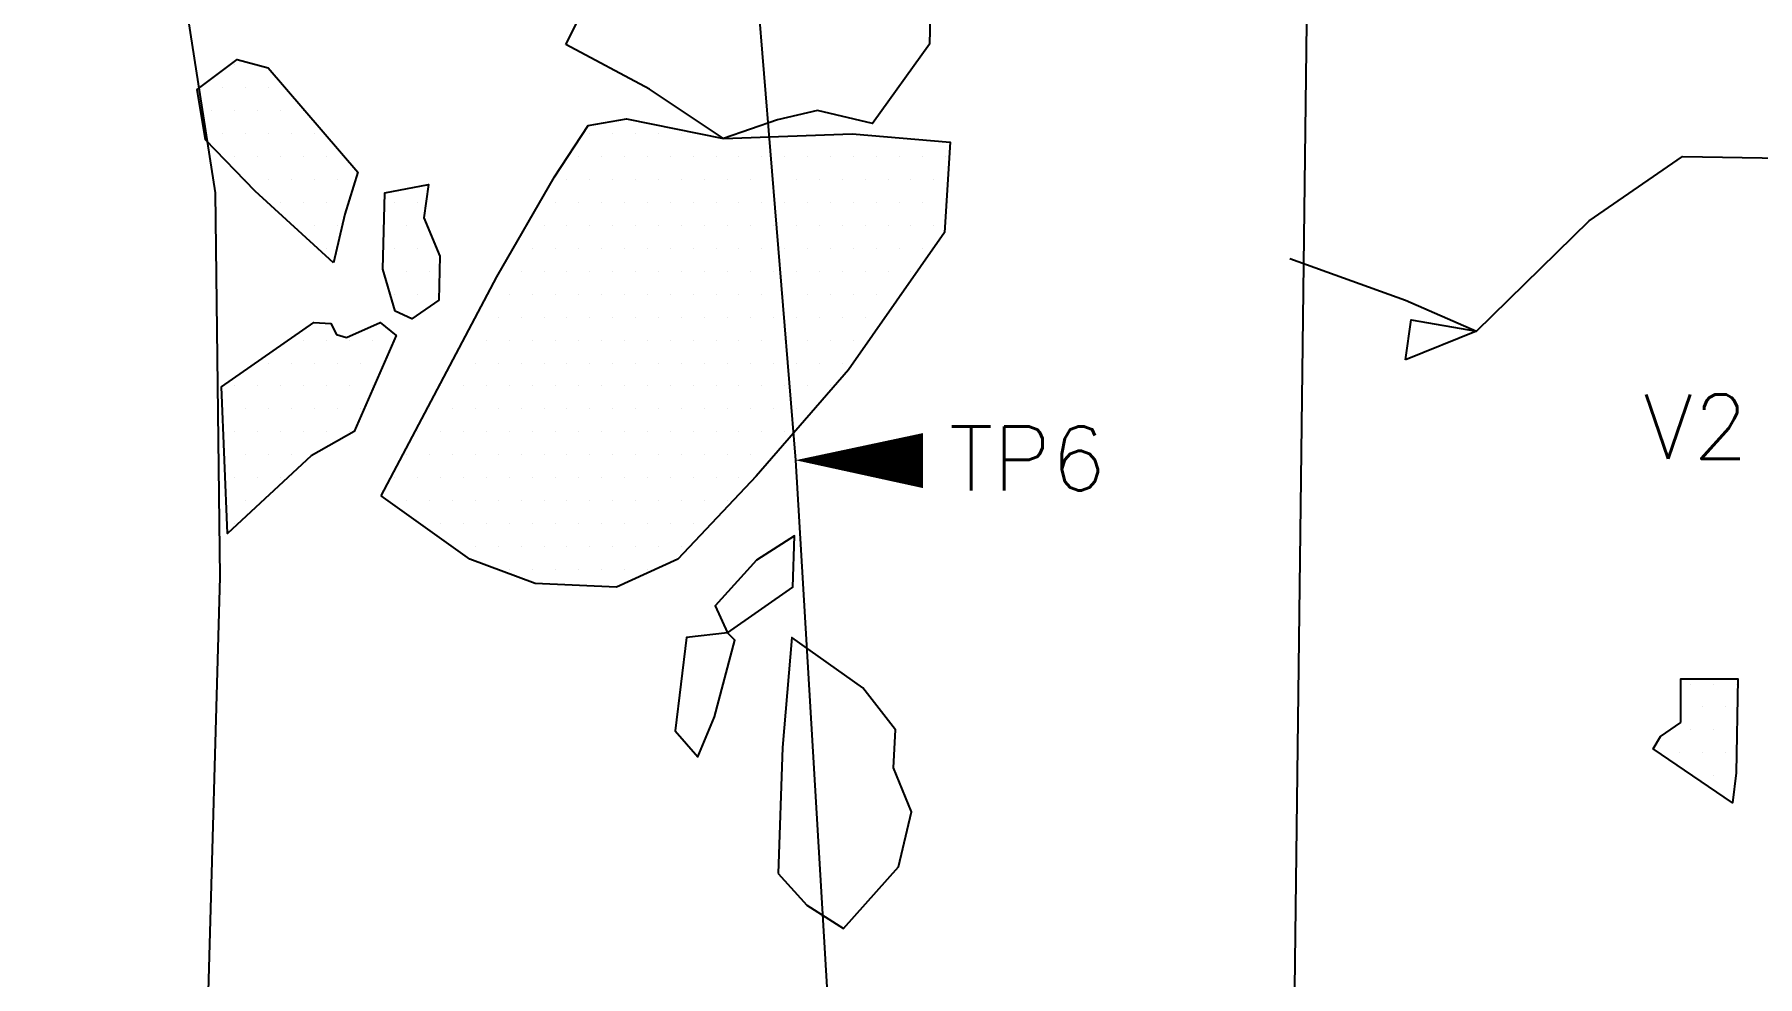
# Model space of a CAD drawing. Header units: metres. Extents: x -9.05 to -4.97, y -14.56 to -9.91.
# Drawn here: x -9.053 to -8.114, y -11.984 to -11.471 of the extents above; entities that cross this region are included whole.
import ezdxf

# ---------------------------------------------------------------- set-up
doc = ezdxf.new("R2010")
doc.units = ezdxf.units.M
doc.header["$LTSCALE"] = 25
doc.header["$MEASUREMENT"] = 0
doc.linetypes.add('STRICHPUNKTX2', pattern=[2, 1, -0.5, 0, -0.5])
doc.layers.get('0').update_dxf_attribs({"linetype": 'CONTINUOUS'})
for name, color, linetype in [('BEFUND', 1, 'CONTINUOUS'), ('GRABUNGSGRENZE', 3, 'STRICHPUNKTX2'), ('STEINE', 4, 'CONTINUOUS'), ('STEINESCHRAFF', 4, 'CONTINUOUS'), ('TPROFIL', 3, 'CONTINUOUS')]:
    doc.layers.add(name, color=color, linetype=linetype)
doc.styles.get("Standard").update_dxf_attribs({"font": 'txt.shx'})

# ---------------------------------------------------------------- blocks, each defined once
blk = doc.blocks.new('*X9')
at = {"color": 0}
for p, q in [((-894.375, -1148.75), (-894.375, -1148.75)), ((-896.25, -1150), (-896.25, -1150)), ((-895, -1150), (-895, -1150)), ((-893.75, -1150), (-893.75, -1150)), ((-892.5, -1150), (-892.5, -1150)), ((-895.625, -1151.25), (-895.625, -1151.25)), ((-894.375, -1151.25), (-894.375, -1151.25)), ((-893.125, -1151.25), (-893.125, -1151.25)), ((-891.875, -1151.25), (-891.875, -1151.25)), ((-890.625, -1151.25), (-890.625, -1151.25)), ((-895, -1152.5), (-895, -1152.5)), ((-893.75, -1152.5), (-893.75, -1152.5)), ((-892.5, -1152.5), (-892.5, -1152.5)), ((-891.25, -1152.5), (-891.25, -1152.5)), ((-890, -1152.5), (-890, -1152.5)), ((-875, -1152.5), (-875, -1152.5)), ((-873.75, -1152.5), (-873.75, -1152.5)), ((-872.5, -1152.5), (-872.5, -1152.5)), ((-871.25, -1152.5), (-871.25, -1152.5)), ((-870, -1152.5), (-870, -1152.5)), ((-894.375, -1153.75), (-894.375, -1153.75)), ((-893.125, -1153.75), (-893.125, -1153.75)), ((-891.875, -1153.75), (-891.875, -1153.75)), ((-890.625, -1153.75), (-890.625, -1153.75)), ((-889.375, -1153.75), (-889.375, -1153.75)), ((-875.625, -1153.75), (-875.625, -1153.75)), ((-874.375, -1153.75), (-874.375, -1153.75)), ((-873.125, -1153.75), (-873.125, -1153.75)), ((-871.875, -1153.75), (-871.875, -1153.75)), ((-870.625, -1153.75), (-870.625, -1153.75)), ((-869.375, -1153.75), (-869.375, -1153.75)), ((-868.125, -1153.75), (-868.125, -1153.75)), ((-866.875, -1153.75), (-866.875, -1153.75)), ((-865.625, -1153.75), (-865.625, -1153.75)), ((-864.375, -1153.75), (-864.375, -1153.75)), ((-863.125, -1153.75), (-863.125, -1153.75)), ((-861.875, -1153.75), (-861.875, -1153.75)), ((-860.625, -1153.75), (-860.625, -1153.75)), ((-859.375, -1153.75), (-859.375, -1153.75)), ((-858.125, -1153.75), (-858.125, -1153.75)), ((-856.875, -1153.75), (-856.875, -1153.75)), ((-855.625, -1153.75), (-855.625, -1153.75)), ((-893.75, -1155), (-893.75, -1155)), ((-892.5, -1155), (-892.5, -1155)), ((-891.25, -1155), (-891.25, -1155)), ((-890, -1155), (-890, -1155)), ((-888.75, -1155), (-888.75, -1155)), ((-876.25, -1155), (-876.25, -1155)), ((-875, -1155), (-875, -1155)), ((-873.75, -1155), (-873.75, -1155)), ((-872.5, -1155), (-872.5, -1155)), ((-871.25, -1155), (-871.25, -1155)), ((-870, -1155), (-870, -1155)), ((-868.75, -1155), (-868.75, -1155)), ((-867.5, -1155), (-867.5, -1155)), ((-866.25, -1155), (-866.25, -1155)), ((-865, -1155), (-865, -1155)), ((-863.75, -1155), (-863.75, -1155)), ((-862.5, -1155), (-862.5, -1155)), ((-861.25, -1155), (-861.25, -1155)), ((-860, -1155), (-860, -1155)), ((-858.75, -1155), (-858.75, -1155)), ((-857.5, -1155), (-857.5, -1155)), ((-856.25, -1155), (-856.25, -1155)), ((-891.875, -1156.25), (-891.875, -1156.25)), ((-890.625, -1156.25), (-890.625, -1156.25)), ((-889.375, -1156.25), (-889.375, -1156.25)), ((-885.625, -1156.25), (-885.625, -1156.25)), ((-884.375, -1156.25), (-884.375, -1156.25)), ((-876.875, -1156.25), (-876.875, -1156.25)), ((-875.625, -1156.25), (-875.625, -1156.25)), ((-874.375, -1156.25), (-874.375, -1156.25)), ((-873.125, -1156.25), (-873.125, -1156.25)), ((-871.875, -1156.25), (-871.875, -1156.25)), ((-870.625, -1156.25), (-870.625, -1156.25)), ((-869.375, -1156.25), (-869.375, -1156.25)), ((-868.125, -1156.25), (-868.125, -1156.25)), ((-866.875, -1156.25), (-866.875, -1156.25)), ((-865.625, -1156.25), (-865.625, -1156.25)), ((-864.375, -1156.25), (-864.375, -1156.25)), ((-863.125, -1156.25), (-863.125, -1156.25)), ((-861.875, -1156.25), (-861.875, -1156.25)), ((-860.625, -1156.25), (-860.625, -1156.25)), ((-859.375, -1156.25), (-859.375, -1156.25)), ((-858.125, -1156.25), (-858.125, -1156.25)), ((-856.875, -1156.25), (-856.875, -1156.25)), ((-855.625, -1156.25), (-855.625, -1156.25)), ((-890, -1157.5), (-890, -1157.5)), ((-888.75, -1157.5), (-888.75, -1157.5)), ((-885, -1157.5), (-885, -1157.5)), ((-877.5, -1157.5), (-877.5, -1157.5)), ((-876.25, -1157.5), (-876.25, -1157.5)), ((-875, -1157.5), (-875, -1157.5)), ((-873.75, -1157.5), (-873.75, -1157.5)), ((-872.5, -1157.5), (-872.5, -1157.5)), ((-871.25, -1157.5), (-871.25, -1157.5)), ((-870, -1157.5), (-870, -1157.5)), ((-868.75, -1157.5), (-868.75, -1157.5)), ((-867.5, -1157.5), (-867.5, -1157.5)), ((-866.25, -1157.5), (-866.25, -1157.5)), ((-865, -1157.5), (-865, -1157.5)), ((-863.75, -1157.5), (-863.75, -1157.5)), ((-862.5, -1157.5), (-862.5, -1157.5)), ((-861.25, -1157.5), (-861.25, -1157.5)), ((-860, -1157.5), (-860, -1157.5)), ((-858.75, -1157.5), (-858.75, -1157.5)), ((-857.5, -1157.5), (-857.5, -1157.5)), ((-856.25, -1157.5), (-856.25, -1157.5)), ((-889.375, -1158.75), (-889.375, -1158.75)), ((-885.625, -1158.75), (-885.625, -1158.75)), ((-884.375, -1158.75), (-884.375, -1158.75)), ((-878.125, -1158.75), (-878.125, -1158.75)), ((-876.875, -1158.75), (-876.875, -1158.75)), ((-875.625, -1158.75), (-875.625, -1158.75)), ((-874.375, -1158.75), (-874.375, -1158.75)), ((-873.125, -1158.75), (-873.125, -1158.75)), ((-871.875, -1158.75), (-871.875, -1158.75)), ((-870.625, -1158.75), (-870.625, -1158.75)), ((-869.375, -1158.75), (-869.375, -1158.75)), ((-868.125, -1158.75), (-868.125, -1158.75)), ((-866.875, -1158.75), (-866.875, -1158.75)), ((-865.625, -1158.75), (-865.625, -1158.75)), ((-864.375, -1158.75), (-864.375, -1158.75)), ((-863.125, -1158.75), (-863.125, -1158.75)), ((-861.875, -1158.75), (-861.875, -1158.75)), ((-860.625, -1158.75), (-860.625, -1158.75)), ((-859.375, -1158.75), (-859.375, -1158.75)), ((-858.125, -1158.75), (-858.125, -1158.75)), ((-856.875, -1158.75), (-856.875, -1158.75)), ((-885, -1160), (-885, -1160)), ((-883.75, -1160), (-883.75, -1160)), ((-878.75, -1160), (-878.75, -1160)), ((-877.5, -1160), (-877.5, -1160)), ((-876.25, -1160), (-876.25, -1160)), ((-875, -1160), (-875, -1160)), ((-873.75, -1160), (-873.75, -1160)), ((-872.5, -1160), (-872.5, -1160)), ((-871.25, -1160), (-871.25, -1160)), ((-870, -1160), (-870, -1160)), ((-868.75, -1160), (-868.75, -1160)), ((-867.5, -1160), (-867.5, -1160)), ((-866.25, -1160), (-866.25, -1160)), ((-865, -1160), (-865, -1160)), ((-863.75, -1160), (-863.75, -1160)), ((-862.5, -1160), (-862.5, -1160)), ((-861.25, -1160), (-861.25, -1160)), ((-860, -1160), (-860, -1160)), ((-858.75, -1160), (-858.75, -1160)), ((-857.5, -1160), (-857.5, -1160)), ((-885.625, -1161.25), (-885.625, -1161.25)), ((-884.375, -1161.25), (-884.375, -1161.25)), ((-879.375, -1161.25), (-879.375, -1161.25)), ((-878.125, -1161.25), (-878.125, -1161.25)), ((-876.875, -1161.25), (-876.875, -1161.25)), ((-875.625, -1161.25), (-875.625, -1161.25)), ((-874.375, -1161.25), (-874.375, -1161.25)), ((-873.125, -1161.25), (-873.125, -1161.25)), ((-871.875, -1161.25), (-871.875, -1161.25)), ((-870.625, -1161.25), (-870.625, -1161.25)), ((-869.375, -1161.25), (-869.375, -1161.25)), ((-868.125, -1161.25), (-868.125, -1161.25)), ((-866.875, -1161.25), (-866.875, -1161.25)), ((-865.625, -1161.25), (-865.625, -1161.25)), ((-864.375, -1161.25), (-864.375, -1161.25)), ((-863.125, -1161.25), (-863.125, -1161.25)), ((-861.875, -1161.25), (-861.875, -1161.25)), ((-860.625, -1161.25), (-860.625, -1161.25)), ((-859.375, -1161.25), (-859.375, -1161.25)), ((-858.125, -1161.25), (-858.125, -1161.25)), ((-880, -1162.5), (-880, -1162.5)), ((-878.75, -1162.5), (-878.75, -1162.5)), ((-877.5, -1162.5), (-877.5, -1162.5)), ((-876.25, -1162.5), (-876.25, -1162.5)), ((-875, -1162.5), (-875, -1162.5)), ((-873.75, -1162.5), (-873.75, -1162.5)), ((-872.5, -1162.5), (-872.5, -1162.5)), ((-871.25, -1162.5), (-871.25, -1162.5)), ((-870, -1162.5), (-870, -1162.5)), ((-868.75, -1162.5), (-868.75, -1162.5)), ((-867.5, -1162.5), (-867.5, -1162.5)), ((-866.25, -1162.5), (-866.25, -1162.5)), ((-865, -1162.5), (-865, -1162.5)), ((-863.75, -1162.5), (-863.75, -1162.5)), ((-862.5, -1162.5), (-862.5, -1162.5)), ((-861.25, -1162.5), (-861.25, -1162.5)), ((-860, -1162.5), (-860, -1162.5)), ((-890.625, -1163.75), (-890.625, -1163.75)), ((-889.375, -1163.75), (-889.375, -1163.75)), ((-888.125, -1163.75), (-888.125, -1163.75)), ((-886.875, -1163.75), (-886.875, -1163.75)), ((-881.875, -1163.75), (-881.875, -1163.75)), ((-880.625, -1163.75), (-880.625, -1163.75)), ((-879.375, -1163.75), (-879.375, -1163.75)), ((-878.125, -1163.75), (-878.125, -1163.75)), ((-876.875, -1163.75), (-876.875, -1163.75)), ((-875.625, -1163.75), (-875.625, -1163.75)), ((-874.375, -1163.75), (-874.375, -1163.75)), ((-873.125, -1163.75), (-873.125, -1163.75)), ((-871.875, -1163.75), (-871.875, -1163.75)), ((-870.625, -1163.75), (-870.625, -1163.75)), ((-869.375, -1163.75), (-869.375, -1163.75)), ((-868.125, -1163.75), (-868.125, -1163.75)), ((-866.875, -1163.75), (-866.875, -1163.75)), ((-865.625, -1163.75), (-865.625, -1163.75)), ((-864.375, -1163.75), (-864.375, -1163.75)), ((-863.125, -1163.75), (-863.125, -1163.75)), ((-861.875, -1163.75), (-861.875, -1163.75)), ((-860.625, -1163.75), (-860.625, -1163.75)), ((-892.5, -1165), (-892.5, -1165)), ((-891.25, -1165), (-891.25, -1165)), ((-890, -1165), (-890, -1165)), ((-888.75, -1165), (-888.75, -1165)), ((-887.5, -1165), (-887.5, -1165)), ((-886.25, -1165), (-886.25, -1165)), ((-882.5, -1165), (-882.5, -1165)), ((-881.25, -1165), (-881.25, -1165)), ((-880, -1165), (-880, -1165)), ((-878.75, -1165), (-878.75, -1165)), ((-877.5, -1165), (-877.5, -1165)), ((-876.25, -1165), (-876.25, -1165)), ((-875, -1165), (-875, -1165)), ((-873.75, -1165), (-873.75, -1165)), ((-872.5, -1165), (-872.5, -1165)), ((-871.25, -1165), (-871.25, -1165)), ((-870, -1165), (-870, -1165)), ((-868.75, -1165), (-868.75, -1165)), ((-867.5, -1165), (-867.5, -1165)), ((-866.25, -1165), (-866.25, -1165)), ((-865, -1165), (-865, -1165)), ((-863.75, -1165), (-863.75, -1165)), ((-862.5, -1165), (-862.5, -1165)), ((-861.25, -1165), (-861.25, -1165)), ((-894.375, -1166.25), (-894.375, -1166.25)), ((-893.125, -1166.25), (-893.125, -1166.25)), ((-891.875, -1166.25), (-891.875, -1166.25)), ((-890.625, -1166.25), (-890.625, -1166.25)), ((-889.375, -1166.25), (-889.375, -1166.25)), ((-888.125, -1166.25), (-888.125, -1166.25)), ((-886.875, -1166.25), (-886.875, -1166.25)), ((-883.125, -1166.25), (-883.125, -1166.25)), ((-881.875, -1166.25), (-881.875, -1166.25)), ((-880.625, -1166.25), (-880.625, -1166.25)), ((-879.375, -1166.25), (-879.375, -1166.25)), ((-878.125, -1166.25), (-878.125, -1166.25)), ((-876.875, -1166.25), (-876.875, -1166.25)), ((-875.625, -1166.25), (-875.625, -1166.25)), ((-874.375, -1166.25), (-874.375, -1166.25)), ((-873.125, -1166.25), (-873.125, -1166.25)), ((-871.875, -1166.25), (-871.875, -1166.25)), ((-870.625, -1166.25), (-870.625, -1166.25)), ((-869.375, -1166.25), (-869.375, -1166.25)), ((-868.125, -1166.25), (-868.125, -1166.25)), ((-866.875, -1166.25), (-866.875, -1166.25)), ((-865.625, -1166.25), (-865.625, -1166.25)), ((-864.375, -1166.25), (-864.375, -1166.25)), ((-863.125, -1166.25), (-863.125, -1166.25)), ((-861.875, -1166.25), (-861.875, -1166.25)), ((-895, -1167.5), (-895, -1167.5)), ((-893.75, -1167.5), (-893.75, -1167.5)), ((-892.5, -1167.5), (-892.5, -1167.5)), ((-891.25, -1167.5), (-891.25, -1167.5)), ((-890, -1167.5), (-890, -1167.5)), ((-888.75, -1167.5), (-888.75, -1167.5)), ((-887.5, -1167.5), (-887.5, -1167.5)), ((-883.75, -1167.5), (-883.75, -1167.5)), ((-882.5, -1167.5), (-882.5, -1167.5)), ((-881.25, -1167.5), (-881.25, -1167.5)), ((-880, -1167.5), (-880, -1167.5)), ((-878.75, -1167.5), (-878.75, -1167.5)), ((-877.5, -1167.5), (-877.5, -1167.5)), ((-876.25, -1167.5), (-876.25, -1167.5)), ((-875, -1167.5), (-875, -1167.5)), ((-873.75, -1167.5), (-873.75, -1167.5)), ((-872.5, -1167.5), (-872.5, -1167.5)), ((-871.25, -1167.5), (-871.25, -1167.5)), ((-870, -1167.5), (-870, -1167.5)), ((-868.75, -1167.5), (-868.75, -1167.5)), ((-867.5, -1167.5), (-867.5, -1167.5)), ((-866.25, -1167.5), (-866.25, -1167.5)), ((-865, -1167.5), (-865, -1167.5)), ((-863.75, -1167.5), (-863.75, -1167.5)), ((-894.375, -1168.75), (-894.375, -1168.75)), ((-893.125, -1168.75), (-893.125, -1168.75)), ((-891.875, -1168.75), (-891.875, -1168.75)), ((-890.625, -1168.75), (-890.625, -1168.75)), ((-889.375, -1168.75), (-889.375, -1168.75)), ((-888.125, -1168.75), (-888.125, -1168.75)), ((-884.375, -1168.75), (-884.375, -1168.75)), ((-883.125, -1168.75), (-883.125, -1168.75)), ((-881.875, -1168.75), (-881.875, -1168.75)), ((-880.625, -1168.75), (-880.625, -1168.75)), ((-879.375, -1168.75), (-879.375, -1168.75)), ((-878.125, -1168.75), (-878.125, -1168.75)), ((-876.875, -1168.75), (-876.875, -1168.75)), ((-875.625, -1168.75), (-875.625, -1168.75)), ((-874.375, -1168.75), (-874.375, -1168.75)), ((-873.125, -1168.75), (-873.125, -1168.75)), ((-871.875, -1168.75), (-871.875, -1168.75)), ((-870.625, -1168.75), (-870.625, -1168.75)), ((-869.375, -1168.75), (-869.375, -1168.75)), ((-868.125, -1168.75), (-868.125, -1168.75)), ((-866.875, -1168.75), (-866.875, -1168.75)), ((-865.625, -1168.75), (-865.625, -1168.75)), ((-864.375, -1168.75), (-864.375, -1168.75)), ((-893.75, -1170), (-893.75, -1170)), ((-892.5, -1170), (-892.5, -1170)), ((-891.25, -1170), (-891.25, -1170)), ((-885, -1170), (-885, -1170)), ((-883.75, -1170), (-883.75, -1170)), ((-882.5, -1170), (-882.5, -1170)), ((-881.25, -1170), (-881.25, -1170)), ((-880, -1170), (-880, -1170)), ((-878.75, -1170), (-878.75, -1170)), ((-877.5, -1170), (-877.5, -1170)), ((-876.25, -1170), (-876.25, -1170)), ((-875, -1170), (-875, -1170)), ((-873.75, -1170), (-873.75, -1170)), ((-872.5, -1170), (-872.5, -1170)), ((-871.25, -1170), (-871.25, -1170)), ((-870, -1170), (-870, -1170)), ((-868.75, -1170), (-868.75, -1170)), ((-867.5, -1170), (-867.5, -1170)), ((-866.25, -1170), (-866.25, -1170)), ((-865, -1170), (-865, -1170)), ((-894.375, -1171.25), (-894.375, -1171.25)), ((-893.125, -1171.25), (-893.125, -1171.25)), ((-891.875, -1171.25), (-891.875, -1171.25)), ((-885.625, -1171.25), (-885.625, -1171.25)), ((-884.375, -1171.25), (-884.375, -1171.25)), ((-883.125, -1171.25), (-883.125, -1171.25)), ((-881.875, -1171.25), (-881.875, -1171.25)), ((-880.625, -1171.25), (-880.625, -1171.25)), ((-879.375, -1171.25), (-879.375, -1171.25)), ((-878.125, -1171.25), (-878.125, -1171.25)), ((-876.875, -1171.25), (-876.875, -1171.25)), ((-875.625, -1171.25), (-875.625, -1171.25)), ((-874.375, -1171.25), (-874.375, -1171.25)), ((-873.125, -1171.25), (-873.125, -1171.25)), ((-871.875, -1171.25), (-871.875, -1171.25)), ((-870.625, -1171.25), (-870.625, -1171.25)), ((-869.375, -1171.25), (-869.375, -1171.25)), ((-868.125, -1171.25), (-868.125, -1171.25)), ((-866.875, -1171.25), (-866.875, -1171.25)), ((-893.75, -1172.5), (-893.75, -1172.5)), ((-885, -1172.5), (-885, -1172.5)), ((-883.75, -1172.5), (-883.75, -1172.5)), ((-882.5, -1172.5), (-882.5, -1172.5)), ((-881.25, -1172.5), (-881.25, -1172.5)), ((-880, -1172.5), (-880, -1172.5)), ((-878.75, -1172.5), (-878.75, -1172.5)), ((-877.5, -1172.5), (-877.5, -1172.5)), ((-876.25, -1172.5), (-876.25, -1172.5)), ((-875, -1172.5), (-875, -1172.5)), ((-873.75, -1172.5), (-873.75, -1172.5)), ((-872.5, -1172.5), (-872.5, -1172.5)), ((-871.25, -1172.5), (-871.25, -1172.5)), ((-870, -1172.5), (-870, -1172.5)), ((-868.75, -1172.5), (-868.75, -1172.5)), ((-867.5, -1172.5), (-867.5, -1172.5)), ((-894.375, -1173.75), (-894.375, -1173.75)), ((-883.125, -1173.75), (-883.125, -1173.75)), ((-881.875, -1173.75), (-881.875, -1173.75)), ((-880.625, -1173.75), (-880.625, -1173.75)), ((-879.375, -1173.75), (-879.375, -1173.75)), ((-878.125, -1173.75), (-878.125, -1173.75)), ((-876.875, -1173.75), (-876.875, -1173.75)), ((-875.625, -1173.75), (-875.625, -1173.75)), ((-874.375, -1173.75), (-874.375, -1173.75)), ((-873.125, -1173.75), (-873.125, -1173.75)), ((-871.875, -1173.75), (-871.875, -1173.75)), ((-870.625, -1173.75), (-870.625, -1173.75)), ((-869.375, -1173.75), (-869.375, -1173.75)), ((-882.5, -1175), (-882.5, -1175)), ((-881.25, -1175), (-881.25, -1175)), ((-880, -1175), (-880, -1175)), ((-878.75, -1175), (-878.75, -1175)), ((-877.5, -1175), (-877.5, -1175)), ((-876.25, -1175), (-876.25, -1175)), ((-875, -1175), (-875, -1175)), ((-873.75, -1175), (-873.75, -1175)), ((-872.5, -1175), (-872.5, -1175)), ((-871.25, -1175), (-871.25, -1175)), ((-870, -1175), (-870, -1175)), ((-879.375, -1176.25), (-879.375, -1176.25)), ((-878.125, -1176.25), (-878.125, -1176.25)), ((-876.875, -1176.25), (-876.875, -1176.25)), ((-875.625, -1176.25), (-875.625, -1176.25)), ((-874.375, -1176.25), (-874.375, -1176.25)), ((-873.125, -1176.25), (-873.125, -1176.25)), ((-871.875, -1176.25), (-871.875, -1176.25)), ((-815, -1182.5), (-815, -1182.5)), ((-813.75, -1182.5), (-813.75, -1182.5)), ((-812.5, -1182.5), (-812.5, -1182.5)), ((-814.375, -1183.75), (-814.375, -1183.75)), ((-813.125, -1183.75), (-813.125, -1183.75)), ((-815, -1185), (-815, -1185)), ((-813.75, -1185), (-813.75, -1185)), ((-812.5, -1185), (-812.5, -1185)), ((-815.625, -1186.25), (-815.625, -1186.25)), ((-814.375, -1186.25), (-814.375, -1186.25)), ((-813.125, -1186.25), (-813.125, -1186.25)), ((-813.75, -1187.5), (-813.75, -1187.5))]:
    blk.add_line(p, q, dxfattribs=at)
blk = doc.blocks.new('PFEIL')
at = {"layer": 'TPROFIL'}
blk.add_lwpolyline([(0, 0, 0, 3, 0), (6.537, -2.372, 3, 3, 0)], format="xyseb", dxfattribs=at)

msp = doc.modelspace()

# ---------------------------------------------------------------- linework, layer by layer
at = {"layer": 'BEFUND'}
msp.add_lwpolyline([(-8.36855, -11.59296), (-8.30549, -11.6158), (-8.26683, -11.63255), (-8.20535, -11.57251), (-8.15452, -11.53739), (-8.10011, -11.53837), (-8.05178, -11.57698), (-8.00958, -11.57034), (-7.99076, -11.57541), (-7.95109, -11.58657)], dxfattribs=at)
at = {"layer": 'GRABUNGSGRENZE', "flags": 128}
for points in [[(-8.84567, -9.90818), (-8.97222, -10.72693), (-8.98074, -10.90694), (-8.98755, -11.34271), (-8.95435, -11.55727), (-8.95166, -11.76676), (-8.96208, -12.13542), (-8.96851, -12.40543), (-8.98963, -12.74511), (-9.05275, -13.36347), (-8.32391, -13.62788), (-7.8072, -13.75719)], [(-8.91471, -10.35483), (-8.6496, -10.35297), (-8.67695, -11.22453), (-8.63797, -11.70298), (-8.61534, -12.08179), (-8.44701, -12.10048), (-8.3667, -12.06229), (-8.35322, -10.98684), (-8.35814, -10.49361), (-8.30543, -10.24086), (-8.18098, -10.0567), (-7.80151, -10.26084), (-7.26282, -10.5503), (-7.78878, -11.73239), (-7.82933, -11.92717), (-8.17921, -12.58692), (-8.35281, -13.02077), (-8.51837, -13.31022), (-8.57525, -13.5367)]]:
    msp.add_lwpolyline(points, dxfattribs=at)
at = {"layer": 'STEINE'}
for points in [[(-8.76322, -11.47629), (-8.75103, -11.45238), (-8.73578, -11.45339), (-8.72766, -11.43151), (-8.67427, -11.42029), (-8.62089, -11.4111), (-8.56343, -11.41462), (-8.56491, -11.47615), (-8.5959, -11.51939), (-8.6259, -11.51229), (-8.64777, -11.51739), (-8.67725, -11.52758), (-8.71744, -11.50066), (-8.76322, -11.47629)], [(-8.88975, -11.59536), (-8.93249, -11.55624), (-8.95946, -11.52829), (-8.96405, -11.50083), (-8.9422, -11.48455), (-8.92542, -11.48911), (-8.87656, -11.54603), (-8.88367, -11.56891), (-8.88975, -11.59536)], [(-8.86373, -11.72246), (-8.80076, -11.60293), (-8.76927, -11.5485), (-8.75099, -11.52052), (-8.73014, -11.51694), (-8.67725, -11.52758), (-8.60708, -11.52499), (-8.55369, -11.52953), (-8.5567, -11.57886), (-8.60902, -11.65364), (-8.65932, -11.71164), (-8.70201, -11.75693), (-8.73555, -11.7722), (-8.77979, -11.7702), (-8.8154, -11.75701), (-8.86373, -11.72246)], [(-8.85617, -11.62178), (-8.8628, -11.5989), (-8.86181, -11.5572), (-8.83791, -11.55261), (-8.84044, -11.57092), (-8.83178, -11.59176), (-8.83228, -11.61566), (-8.84702, -11.62584), (-8.85617, -11.62178)], [(-8.30546, -11.64834), (-8.30243, -11.62648), (-8.26683, -11.63255), (-8.30546, -11.64834)], [(-8.8826, -11.63603), (-8.8643, -11.62789), (-8.85565, -11.635), (-8.8785, -11.68739), (-8.90188, -11.70062), (-8.94761, -11.74286), (-8.95072, -11.66303), (-8.9004, -11.62791), (-8.89125, -11.62841), (-8.8882, -11.63451), (-8.8826, -11.63603)], [(-8.67503, -11.79708), (-8.63945, -11.77214), (-8.63845, -11.74417), (-8.65929, -11.75741), (-8.68165, -11.78234), (-8.67503, -11.79708)], [(-8.67503, -11.79708), (-8.6974, -11.79964), (-8.70347, -11.85049), (-8.69125, -11.86472), (-8.68211, -11.84285), (-8.67096, -11.80114), (-8.67503, -11.79708)], [(-8.64748, -11.92825), (-8.6317, -11.94553), (-8.61186, -11.95822), (-8.58189, -11.92464), (-8.57479, -11.89464), (-8.58447, -11.87075), (-8.58346, -11.8499), (-8.60128, -11.82703), (-8.63994, -11.7996), (-8.64498, -11.8596), (-8.64748, -11.92825)], [(-8.15532, -11.84604), (-8.15534, -11.82214), (-8.12432, -11.82212), (-8.1253, -11.87348), (-8.12733, -11.88975), (-8.17057, -11.86029), (-8.1665, -11.85367), (-8.15532, -11.84604)]]:
    msp.add_lwpolyline(points, dxfattribs=at)

# ---------------------------------------------------------------- block references
at = {"layer": 'STEINESCHRAFF', "xscale": 0.01, "yscale": 0.01, "zscale": 0.01}
msp.add_blockref('*X9', (0, 0), dxfattribs=at)
at = {"layer": 'TPROFIL', "xscale": 0.01, "yscale": 0.01, "zscale": 0.01, "rotation": 19.78529448480845}
msp.add_blockref('PFEIL', (-8.63797, -11.70298), dxfattribs=at)

# ---------------------------------------------------------------- texts
at = {"layer": 'BEFUND'}
msp.add_text('V2', height=0.035, dxfattribs=at).set_placement((-8.17576, -11.70215))
at = {"layer": 'TPROFIL'}
msp.add_text('TP6', height=0.035, dxfattribs=at).set_placement((-8.55424, -11.71951))

doc.saveas('drawing.dxf')
